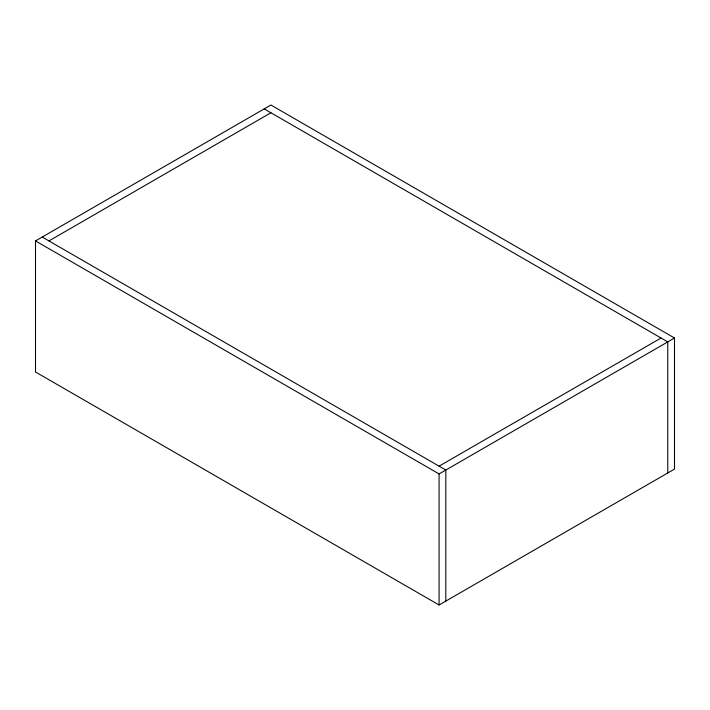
<?xml version="1.0" encoding="UTF-8"?>
<svg xmlns="http://www.w3.org/2000/svg" width="710" height="710" viewBox="0 0 710 710"><rect width="100%" height="100%" fill="white"/><g stroke="black" fill="none" stroke-linecap="round" stroke-linejoin="round"><path stroke-width="1.06" d="M35.5 240.921L270.918 105.009L674.5 338.013L674.5 469.079L439.082 604.991L35.5 371.987L35.5 240.921L439.082 473.925L674.5 338.013M48.954 240.921L270.918 112.775M439.082 466.159L661.045 338.013M264.191 108.887L667.773 341.892L667.773 472.958M42.227 237.042L445.809 470.047L445.809 601.113M439.082 473.925L439.082 604.991"/></g></svg>
